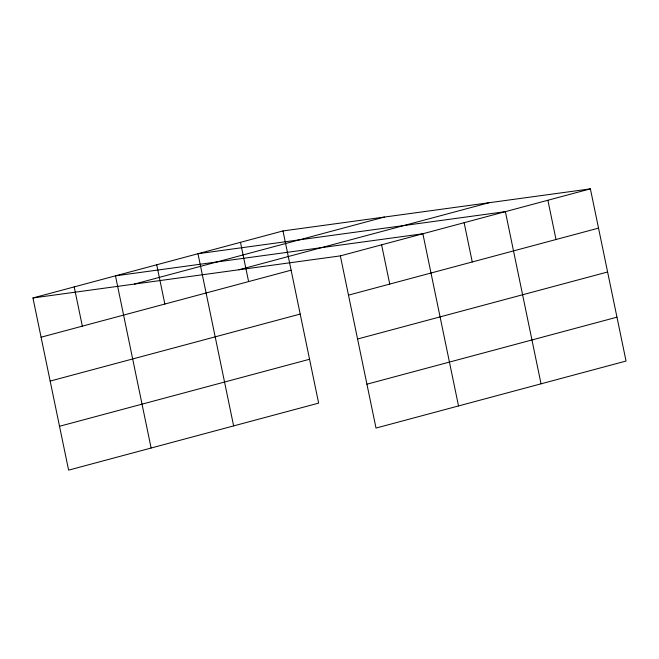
<?xml version="1.0" encoding="UTF-8"?>
<svg xmlns="http://www.w3.org/2000/svg" width="659" height="659" viewBox="0 0 659 659"><rect width="100%" height="100%" fill="white"/><g stroke="black" fill="none" stroke-linecap="round" stroke-linejoin="round"><path stroke-width="0.99" d="M32.95 297.959L282.983 230.938L590.39 188.861L626.05 361.041L376.017 428.062L340.357 255.881L32.95 297.959L68.61 470.139L318.643 403.119L282.983 230.938M134.395 284.07L384.428 217.05M238.912 269.77L488.945 202.75M340.357 255.881L590.39 188.861M41.08 337.21L291.113 270.198M348.487 295.141L598.52 228.121M50.166 381.075L300.199 314.063M357.573 339.006L607.606 271.986M59.524 426.274L309.557 359.254M366.931 384.197L616.964 317.177M547.884 200.254L556.015 239.514M541.039 383.826L505.379 211.646L197.972 253.723L233.632 425.903M464.125 222.709L472.256 261.961M458.524 405.944L422.872 233.764L115.465 275.841L151.117 448.021M381.61 244.827L389.741 284.078M240.477 242.331L248.608 281.591M156.718 264.786L164.849 304.038M74.203 286.896L82.334 326.156"/></g></svg>
